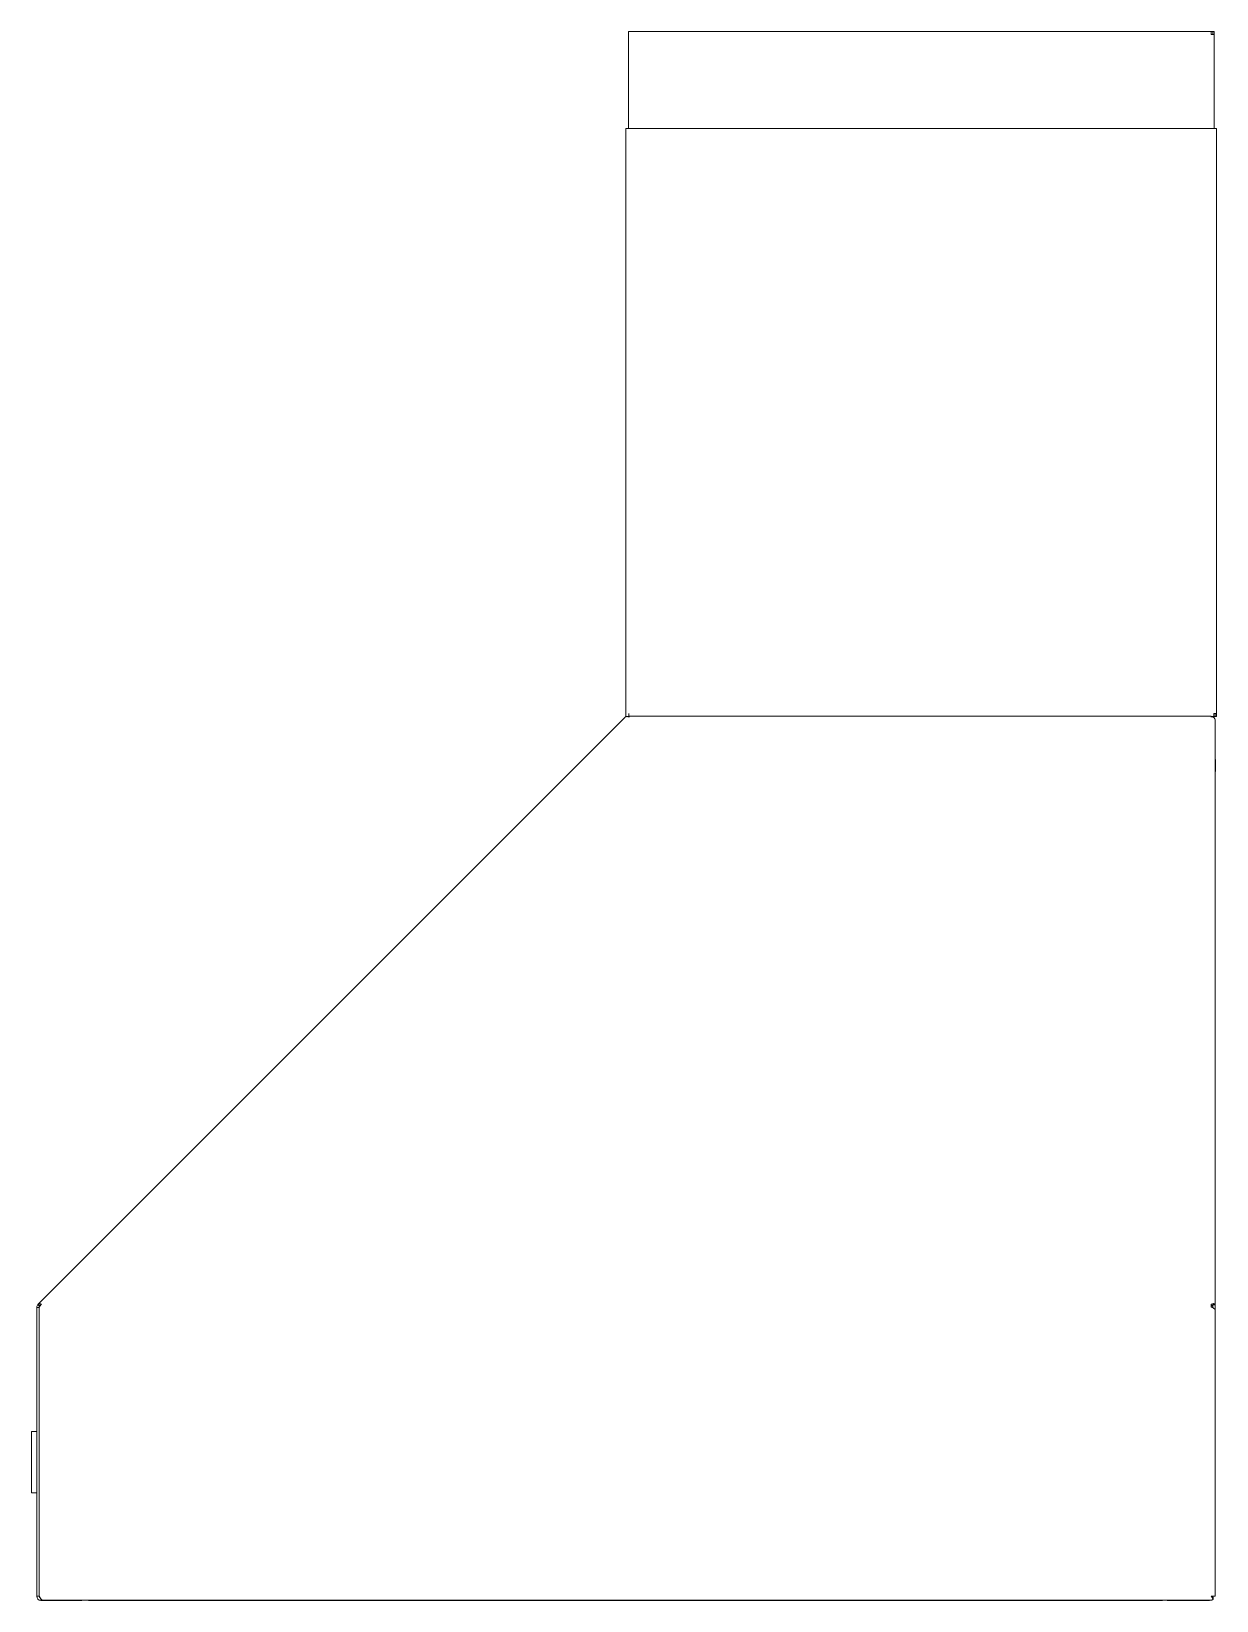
# Model space of a CAD drawing. Header units: millimetres. Extents: x 46989 to 543236, y 252623 to 526638.
# Drawn here: x 338359 to 355738, y 333233 to 356238 of the extents above; entities that cross this region are included whole.
import ezdxf

# ---------------------------------------------------------------- set-up
doc = ezdxf.new("R2010")
doc.units = ezdxf.units.MM

msp = doc.modelspace()

# ---------------------------------------------------------------- linework, layer by layer
at = {"color": 7, "lineweight": 13, "ltscale": 0.001507}
for p, q in [((347113, 356195), (347113, 356238)), ((347113, 356238), (347156, 356238)), ((355659, 356195), (355659, 356238)), ((355702, 356195), (355659, 356195)), ((355681, 356238), (355681, 356195)), ((355702, 356238), (355702, 356195)), ((347120, 354817), (347077, 354817)), ((355738, 354817), (355695, 354817)), ((347077, 346196), (347077, 346239)), ((347120, 346196), (347120, 346239)), ((355695, 346239), (355695, 346196)), ((355738, 346239), (355695, 346239)), ((355717, 346239), (355717, 346196)), ((355738, 346239), (355738, 346196)), ((347077, 346196), (347120, 346196))]:
    msp.add_line(p, q, dxfattribs=at)
at = {"color": 7, "lineweight": 13, "ltscale": 0.03937}
for p, q in [((347113, 354817), (347113, 356195)), ((347833, 356238), (347156, 356238)), ((355659, 356238), (347159, 356238)), ((355702, 354817), (355702, 356195)), ((347077, 346239), (347077, 354817)), ((355695, 354817), (347120, 354817)), ((355738, 346239), (355738, 354817)), ((347060, 346180), (338460, 337579)), ((355658, 346197), (347125, 346197)), ((355717, 337570), (355717, 346144)), ((338437, 337532), (338437, 333296)), ((338472, 333298), (338472, 337534)), ((355717, 333298), (355717, 337495)), ((338359, 334968), (338359, 335554)), ((338437, 334968), (338437, 335554)), ((338496, 333236), (339098, 333236)), ((338527, 333239), (355662, 333239)), ((339218, 333236), (354942, 333236)), ((355624, 333236), (355022, 333236))]:
    msp.add_line(p, q, dxfattribs=at)
at = {"color": 7, "lineweight": 13, "ltscale": 2.1e-05}
msp.add_line((347162, 356238), (347163, 356238), dxfattribs=at)
at = {"color": 7, "lineweight": 13, "ltscale": 0.014743}
msp.add_line((355234, 356238), (355659, 356238), dxfattribs=at)
at = {"color": 7, "lineweight": 13, "ltscale": 0.000775}
for p, q in [((355681, 356238), (355659, 356238)), ((355717, 346196), (355695, 346196)), ((339196, 333236), (339218, 333236))]:
    msp.add_line(p, q, dxfattribs=at)
at = {"color": 7, "lineweight": 13, "ltscale": 0.000733}
for p, q in [((355702, 356238), (355681, 356238)), ((355738, 346196), (355717, 346196))]:
    msp.add_line(p, q, dxfattribs=at)
at = {"color": 7, "lineweight": 13, "ltscale": 0.001501}
msp.add_line((347120, 346239), (347120, 346196), dxfattribs=at)
at = {"color": 7, "lineweight": 13, "ltscale": 0.000352}
msp.add_line((347067, 346187), (347060, 346180), dxfattribs=at)
msp.add_line((347067, 346187), (347060, 346180), dxfattribs=at)
at = {"color": 7, "lineweight": 13, "ltscale": 0.000152}
msp.add_line((347102, 346191), (347102, 346196), dxfattribs=at)
at = {"color": 7, "lineweight": 13, "ltscale": 0.000299}
msp.add_line((347125, 346190), (347116, 346190), dxfattribs=at)
at = {"color": 7, "lineweight": 13, "ltscale": 9.3e-05}
msp.add_line((347120, 346196), (347123, 346196), dxfattribs=at)
at = {"color": 7, "lineweight": 13, "ltscale": 6.4e-05}
msp.add_line((347123, 346196), (347125, 346196), dxfattribs=at)
at = {"color": 7, "lineweight": 13, "ltscale": 0.000451}
msp.add_line((347125, 346197), (347125, 346184), dxfattribs=at)
at = {"color": 7, "lineweight": 13, "ltscale": 0.000187}
for p, q in [((347125, 346184), (347125, 346190)), ((355658, 346184), (355658, 346190))]:
    msp.add_line(p, q, dxfattribs=at)
at = {"color": 7, "lineweight": 13, "ltscale": 0.000264}
msp.add_line((355658, 346197), (355658, 346190), dxfattribs=at)
at = {"color": 7, "lineweight": 13, "ltscale": 0.00126}
msp.add_line((355658, 346196), (355695, 346196), dxfattribs=at)
at = {"color": 7, "lineweight": 13, "ltscale": 8.6e-05}
for p, q in [((355717, 345565), (355720, 345565)), ((355717, 345565), (355720, 345565)), ((355717, 345390), (355720, 345390))]:
    msp.add_line(p, q, dxfattribs=at)
at = {"color": 7, "lineweight": 13, "ltscale": 0.002184}
msp.add_line((355720, 345502), (355720, 345565), dxfattribs=at)
at = {"color": 7, "lineweight": 13, "ltscale": 0.000894}
msp.add_line((355720, 345502), (355720, 345528), dxfattribs=at)
at = {"color": 7, "lineweight": 13, "ltscale": 0.000856}
msp.add_line((355720, 345477), (355720, 345502), dxfattribs=at)
at = {"color": 7, "lineweight": 13, "ltscale": 0.00304}
msp.add_line((355720, 345390), (355720, 345477), dxfattribs=at)
at = {"color": 7, "lineweight": 13, "ltscale": 0.0012}
for p, q in [((338472, 337532), (338437, 337532)), ((338479, 337549), (338455, 337574)), ((338484, 337554), (338460, 337579)), ((338472, 333296), (338437, 333296))]:
    msp.add_line(p, q, dxfattribs=at)
at = {"color": 7, "lineweight": 13, "ltscale": 0.000248}
for p, q in [((338460, 337579), (338455, 337574)), ((338484, 337554), (338479, 337549))]:
    msp.add_line(p, q, dxfattribs=at)
at = {"color": 7, "lineweight": 13, "ltscale": 6.7e-05}
msp.add_line((338484, 337554), (338486, 337554), dxfattribs=at)
at = {"color": 7, "lineweight": 13, "ltscale": 3e-05}
for p, q in [((338509, 337581), (338509, 337580)), ((355658, 337581), (355658, 337580))]:
    msp.add_line(p, q, dxfattribs=at)
at = {"color": 7, "lineweight": 13, "ltscale": 0.001599}
msp.add_line((355658, 337534), (355658, 337580), dxfattribs=at)
at = {"color": 7, "lineweight": 13, "ltscale": 0.00085}
msp.add_line((355658, 337548), (355683, 337548), dxfattribs=at)
at = {"color": 7, "lineweight": 13, "ltscale": 0.001573}
msp.add_line((355683, 337569), (355683, 337524), dxfattribs=at)
at = {"color": 7, "lineweight": 13, "ltscale": 0.000845}
msp.add_line((355683, 337524), (355683, 337548), dxfattribs=at)
at = {"color": 7, "lineweight": 13, "ltscale": 0.001064}
msp.add_line((355687, 337570), (355717, 337570), dxfattribs=at)
at = {"color": 7, "lineweight": 13, "ltscale": 0.000338}
msp.add_line((355708, 337510), (355717, 337510), dxfattribs=at)
at = {"color": 7, "lineweight": 13, "ltscale": 2.6e-05}
msp.add_line((355708, 337510), (355708, 337509), dxfattribs=at)
at = {"color": 7, "lineweight": 13, "ltscale": 0.002087}
msp.add_line((355717, 337570), (355717, 337510), dxfattribs=at)
at = {"color": 7, "lineweight": 13, "ltscale": 0.00505}
for p, q in [((338359, 335700), (338359, 335554)), ((338359, 334968), (338359, 334823))]:
    msp.add_line(p, q, dxfattribs=at)
at = {"color": 7, "lineweight": 13, "ltscale": 0.002325}
for p, q in [((338437, 335711), (338370, 335711)), ((338437, 334811), (338370, 334811))]:
    msp.add_line(p, q, dxfattribs=at)
at = {"color": 7, "lineweight": 13, "ltscale": 0.00545}
for p, q in [((338437, 335711), (338437, 335554)), ((338437, 334968), (338437, 334811))]:
    msp.add_line(p, q, dxfattribs=at)
at = {"color": 7, "lineweight": 13, "ltscale": 9.7e-05}
msp.add_line((338472, 333298), (338472, 333296), dxfattribs=at)
at = {"color": 7, "lineweight": 13, "ltscale": 0.000839}
msp.add_line((338496, 333261), (338496, 333236), dxfattribs=at)
at = {"color": 7, "lineweight": 13, "ltscale": 9.9e-05}
msp.add_line((339098, 333239), (339098, 333236), dxfattribs=at)
at = {"color": 7, "lineweight": 13, "ltscale": 0.0001}
for p, q in [((339196, 333236), (339196, 333239)), ((354942, 333239), (354942, 333236)), ((354943, 333236), (354943, 333239))]:
    msp.add_line(p, q, dxfattribs=at)
at = {"color": 7, "lineweight": 13, "ltscale": 0.000436}
msp.add_line((354896, 333236), (354908, 333234), dxfattribs=at)
at = {"color": 7, "lineweight": 13, "ltscale": 1.3e-05}
msp.add_line((354942, 333236), (354943, 333236), dxfattribs=at)
at = {"color": 7, "lineweight": 13, "ltscale": 0.000106}
for p, q in [((355022, 333236), (355022, 333239)), ((355624, 333239), (355624, 333236)), ((355683, 333295), (355683, 333298))]:
    msp.add_line(p, q, dxfattribs=at)
at = {"color": 7, "lineweight": 13, "ltscale": 0.00205}
msp.add_line((355717, 333298), (355658, 333298), dxfattribs=at)
at = {"color": 7, "lineweight": 13, "ltscale": 0.000869}
msp.add_line((355689, 333281), (355689, 333256), dxfattribs=at)
msp.add_line((355689, 333281), (355689, 333256), dxfattribs=at)
at = {"color": 7, "lineweight": 13, "ltscale": 0.03937}
for points in [[(347067, 346187), (347069, 346188), (347073, 346190), (347079, 346191), (347091, 346192), (347103, 346191), (347116, 346190)], [(347075, 346191), (347070, 346189), (347067, 346187)], [(338460, 337579), (338461, 337580), (338466, 337582), (338471, 337583), (338483, 337584), (338496, 337583), (338509, 337581)], [(338509, 337580), (338496, 337567), (338488, 337556), (338472, 337534)], [(355658, 337581), (355676, 337586), (355685, 337587), (355693, 337586), (355701, 337585), (355707, 337582), (355712, 337580), (355715, 337577), (355717, 337573), (355717, 337570)], [(355658, 337534), (355685, 337523), (355697, 337517), (355707, 337510), (355711, 337507), (355716, 337501), (355717, 337495)], [(338472, 333298), (338489, 333272), (338497, 333260), (338504, 333252), (338511, 333245), (338519, 333241), (338527, 333239)], [(355658, 333298), (355671, 333278), (355678, 333269), (355689, 333256)], [(355658, 333298), (355678, 333286), (355689, 333281)], [(355689, 333256), (355682, 333248), (355675, 333243), (355667, 333240), (355662, 333239)]]:
    msp.add_lwpolyline(points, dxfattribs=at)
for centre, radius, start, end in [((347102, 346138), 59, 102.5471, 116.9841), ((347123, 346216), 20, 262.2912, 269.9822), ((338496, 337532), 59, 135.0024, 180), ((338496, 337532), 24.5, 135.0024, 173.8013), ((355710, 337496), 77.9, 113.4707, 132.0145), ((355688, 337554), 16.1, 94.4924, 108.765), ((338370, 335700), 11.5, 90, 180.0002), ((338370, 334823), 11.5, 180, 270), ((338496, 333296), 59, 180, 270), ((338496, 333296), 24.5, 180, 249.6553), ((339098, 333296), 59, 270, 287.848), ((354917, 333276), 43.4, 258, 293.3595), ((355022, 333295), 59, 251.5224, 270), ((355624, 333295), 59, 270, 288.4588), ((355624, 333295), 59, 349.0328, 0), ((355739, 333391), 122, 242.0116, 245.6953), ((355619, 333316), 92.1, 316.2494, 319.0994)]:
    msp.add_arc(centre, radius, start, end, dxfattribs=at)
for major_axis, start_param, end_param in [((-59, 0), 3.141593, 4.712389), ((59, 0), 6.283185, 7.853982)]:
    msp.add_ellipse((355658, 346144), major_axis=major_axis, ratio=0.779795, start_param=start_param, end_param=end_param, dxfattribs=at)

doc.saveas('drawing.dxf')
